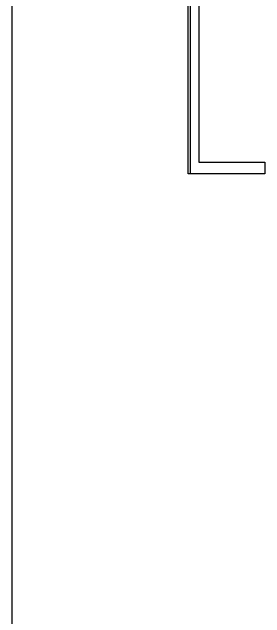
# Model space of a CAD drawing. Header units: millimetres. Extents: x -1421 to 3505, y -683 to 2759.
# Drawn here: x 2022.8 to 2029.32, y 2331.26 to 2346.87 of the extents above; entities that cross this region are included whole.
import ezdxf

# ---------------------------------------------------------------- set-up
doc = ezdxf.new("R2010")
doc.units = ezdxf.units.MM
doc.header["$MEASUREMENT"] = 0
doc.layers.add('Domyślny', color=7, linetype='Continuous', true_color=0x000000)
doc.layers.add('Utwórz2D linie widoczne', color=7, linetype='Continuous', true_color=0x000000)

msp = doc.modelspace()

# ---------------------------------------------------------------- linework, layer by layer
at = {"layer": 'Domyślny'}
msp.add_line((2022.798, 1428.6), (2022.798, 2390), dxfattribs=at)
at = {"layer": 'Utwórz2D linie widoczne'}
for p, q in [((2027.342, 2342.7), (2027.342, 2376.7)), ((2027.402, 2342.7), (2027.402, 2376.7)), ((2027.616, 2376.396), (2027.616, 2343.003)), ((2027.616, 2343.003), (2029.323, 2343.003)), ((2029.323, 2343.003), (2029.323, 2342.7)), ((2027.402, 2342.7), (2027.342, 2342.7)), ((2029.323, 2342.7), (2027.402, 2342.7))]:
    msp.add_line(p, q, dxfattribs=at)

doc.saveas('drawing.dxf')
